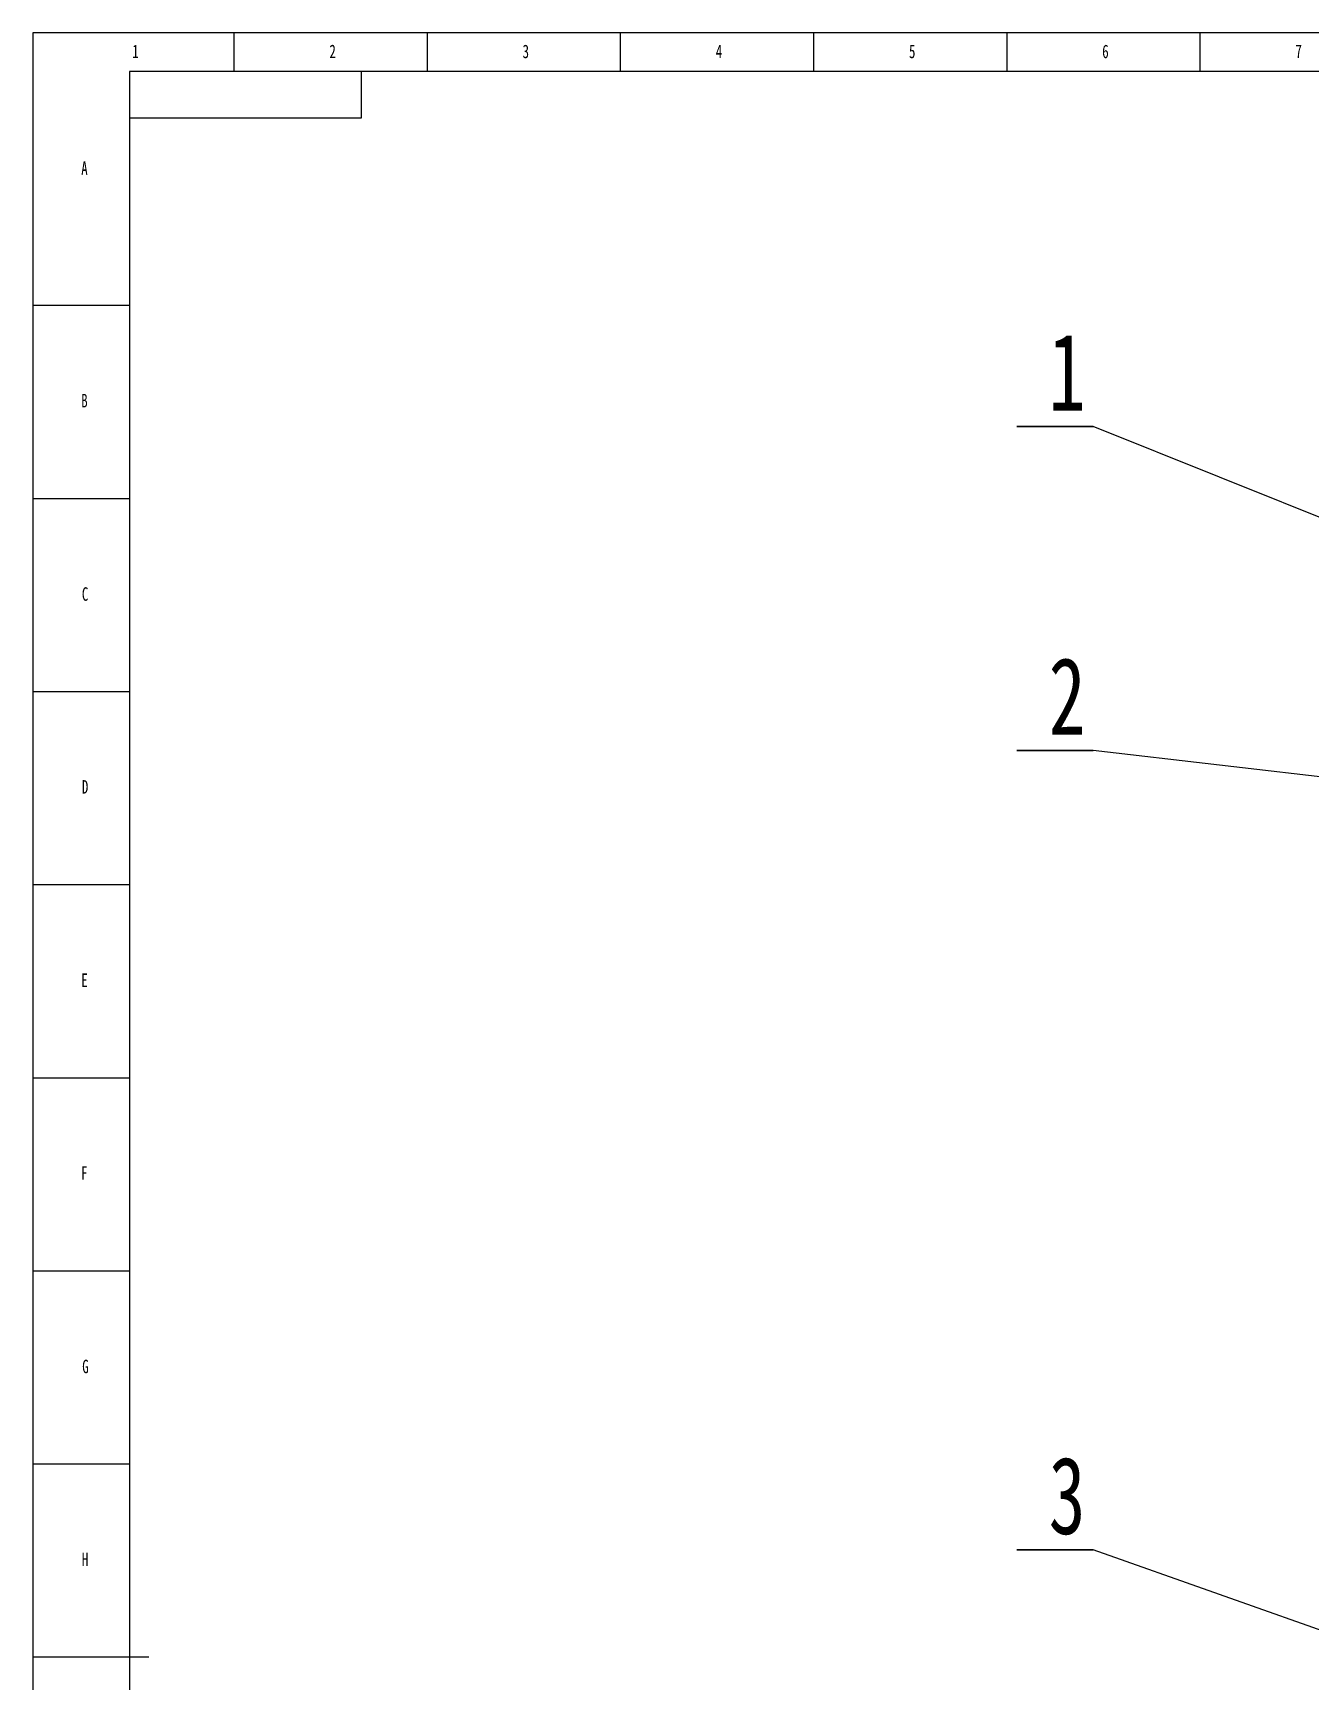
# Model space of a CAD drawing. Header units: millimetres. Extents: x 0 to 1189, y 0 to 841.
# Drawn here: x 0 to 330.5, y 414.3 to 841 of the extents above; entities that cross this region are included whole.
import ezdxf

# ---------------------------------------------------------------- set-up
doc = ezdxf.new("R2010")
doc.units = ezdxf.units.MM
doc.layers.add('10', color=7, linetype='Continuous')
doc.layers.add('5', color=7, linetype='Continuous')
doc.styles.add('SLDTEXTSTYLE5', font='TXT', dxfattribs={"width": 0.7})
doc.dimstyles.new('SLDDIMSTYLE0', dxfattribs={"dimtxt": 0.18, "dimasz": 1.016, "dimexe": 0, "dimexo": 0.0625, "dimgap": 0, "dimtad": 0, "dimtih": 1, "dimtoh": 1, "dimdec": 0, "dimrnd": 1e-09, "dimzin": 0, "dimdsep": 46, "dimtxsty": 'Standard', "dimblk1": 'DOT', "dimblk2": 'DOT', "dimsah": 1, "dimcen": 0.09, "dimadec": 0, "dimazin": 0, "dimtfac": 1.016, "dimtdec": 0, "dimtofl": 0, "dimtmove": 0, "dimatfit": 3, "dimldrblk": 'DOT', "dimfxl": 0, "dimfrac": 2, "dimtolj": 1, "dimtzin": 0, "dimarcsym": 0})

# ---------------------------------------------------------------- blocks, each defined once
blk = doc.blocks.new('SW_NOTE_0')
at = {"layer": '10', "color": 0}
for p, q in [((-19.78, 0), (0, 0)), ((0, 0), (-19.78, 0)), ((-19.78, 0), (0, 0)), ((0, 0), (-19.78, 0)), ((-19.78, 0), (0, 0)), ((0, 0), (-19.78, 0))]:
    blk.add_line(p, q, dxfattribs=at)
at = {"layer": '10', "color": 0, "insert": (-6.78, 24.07), "char_height": 20, "attachment_point": 2, "style": 'SLDTEXTSTYLE5'}
blk.add_mtext('1', dxfattribs=at)
blk = doc.blocks.new('_Dot')
at = {"color": 0, "linetype": 'ByBlock', "lineweight": -2}
blk.add_line((-0.5, 0), (-1, 0), dxfattribs=at)
at = {"color": 0, "linetype": 'ByBlock', "const_width": 0.5}
blk.add_lwpolyline([(-0.25, 0, 1), (0.25, 0, 1)], format="xyb", close=True, dxfattribs=at)
blk = doc.blocks.new('SW_NOTE_0_1')
at = {"layer": '10', "color": 0}
for p, q in [((-19.78, 0), (0, 0)), ((0, 0), (-19.78, 0)), ((-19.78, 0), (0, 0)), ((0, 0), (-19.78, 0)), ((-19.78, 0), (0, 0)), ((0, 0), (-19.78, 0))]:
    blk.add_line(p, q, dxfattribs=at)
at = {"layer": '10', "color": 0, "insert": (-6.78, 24.07), "char_height": 20, "attachment_point": 2, "style": 'SLDTEXTSTYLE5'}
blk.add_mtext('2', dxfattribs=at)
blk = doc.blocks.new('SW_NOTE_0_4')
at = {"layer": '10', "color": 0}
for p, q in [((-19.78, 0), (0, 0)), ((0, 0), (-19.78, 0)), ((-19.78, 0), (0, 0)), ((0, 0), (-19.78, 0)), ((-19.78, 0), (0, 0)), ((0, 0), (-19.78, 0))]:
    blk.add_line(p, q, dxfattribs=at)
at = {"layer": '10', "color": 0, "insert": (-6.78, 24.07), "char_height": 20, "attachment_point": 2, "style": 'SLDTEXTSTYLE5'}
blk.add_mtext('3', dxfattribs=at)

msp = doc.modelspace()

# ---------------------------------------------------------------- linework, layer by layer
at = {"layer": '5', "color": 7}
for p, q in [((1189, 841), (0, 841)), ((0, 841), (0, 0))]:
    msp.add_line(p, q, dxfattribs=at)
at = {"layer": '5'}
for p, q in [((52, 841), (52, 831.05)), ((102, 841), (102, 831.05)), ((152, 841), (152, 831.05)), ((202, 841), (202, 831.05)), ((252, 841), (252, 831.05)), ((302, 841), (302, 831.05)), ((0, 770.5), (25, 770.5)), ((0, 720.5), (25, 720.5)), ((0, 670.5), (25, 670.5)), ((0, 620.5), (25, 620.5)), ((0, 570.5), (25, 570.5)), ((0, 520.5), (25, 520.5)), ((0, 470.5), (25, 470.5))]:
    msp.add_line(p, q, dxfattribs=at)
at = {"layer": '5', "color": 7, "lineweight": 25}
for p, q in [((1179, 831.05), (25, 831.05)), ((25, 831.05), (25, 10)), ((85, 819), (85, 831)), ((25, 819), (85, 819))]:
    msp.add_line(p, q, dxfattribs=at)
at = {"layer": '5', "lineweight": 25}
msp.add_line((0, 420.5), (30, 420.5), dxfattribs=at)

# ---------------------------------------------------------------- block references
at = {"layer": '10'}
for name, p in [('SW_NOTE_0', (274.41, 739.13)), ('SW_NOTE_0_1', (274.41, 655.2)), ('SW_NOTE_0_4', (274.41, 448.27))]:
    msp.add_blockref(name, p, dxfattribs=at)

# ---------------------------------------------------------------- texts
at = {"layer": '10', "char_height": 3.5, "attachment_point": 2, "style": 'SLDTEXTSTYLE5'}
for s, insert in [('1', (26.54, 837.98)), ('2', (77.54, 837.98)), ('3', (127.54, 837.98)), ('4', (177.54, 837.98)), ('5', (227.54, 837.98)), ('6', (277.55, 837.98)), ('7', (327.55, 837.98)), ('A', (13.32, 807.73)), ('B', (13.32, 747.55)), ('C', (13.48, 697.48)), ('D', (13.48, 647.55)), ('E', (13.32, 597.48)), ('F', (13.28, 547.55)), ('G', (13.59, 497.48)), ('H', (13.48, 447.55))]:
    msp.add_mtext(s, dxfattribs=dict(at, insert=insert))

# ---------------------------------------------------------------- leaders
at = {"layer": '10'}
for points in [[(406.85, 685.91), (274.41, 739.13)], [(411.09, 639.27), (274.41, 655.2)], [(367.93, 415.08), (274.41, 448.27)]]:
    msp.add_leader(points, dimstyle='SLDDIMSTYLE0', dxfattribs=at)

doc.saveas('drawing.dxf')
